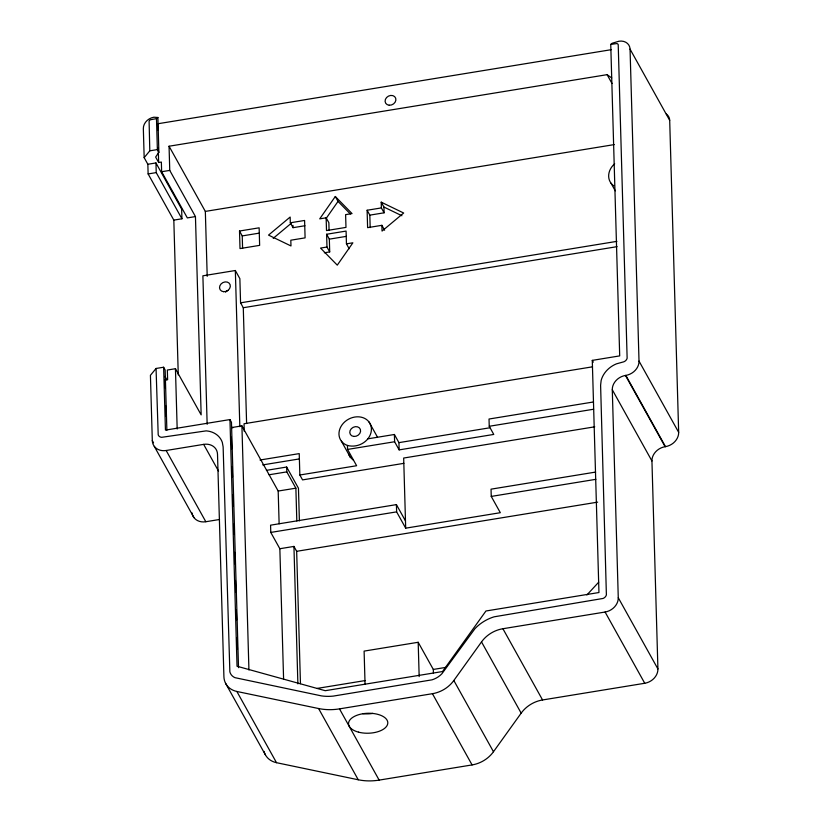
<?xml version="1.0" encoding="UTF-8"?>
<svg xmlns="http://www.w3.org/2000/svg" width="822" height="822" viewBox="0 0 822 822"><rect width="100%" height="100%" fill="white"/><g stroke="black" fill="none" stroke-linecap="round" stroke-linejoin="round"><path stroke-width="1.23" d="M178.271 374.914L173.822 220.111L148.124 173.935L147.847 164.266L144.169 157.67L143.336 128.653A11.231 9.361 -29.1 0 1 153.878 117.207L157.886 117.484L158.882 152.306L155.635 157.064L158.656 162.499L161.359 162.057L161.636 171.726L187.334 217.902L195.451 216.576L201.154 414.874L175.446 368.708L167.339 370.034L167.616 379.702L164.914 380.144L165.13 387.809M326.139 217.809L326.509 230.581L345.98 227.396L345.61 214.634L352.042 213.586L335.304 196.509L319.707 218.868L326.139 217.809L328.862 222.7L329.077 230.365M325.974 218.673L338.027 201.4L335.304 196.509M152.306 440.613A14.046 11.693 -29.1 0 0 166.167 450.497L203.65 444.373A14.046 11.693 -29.1 0 1 217.511 454.258L223.913 676.742A21.105 17.581 -29.1 0 0 236.859 691.466L318.597 708.533A55.917 46.566 -29.1 0 0 339.496 708.872L432.434 693.696A28.215 23.499 -29.1 0 0 453.826 680.503L481.517 641.91A28.215 23.499 -29.1 0 1 502.91 628.727L605.095 612.03A14.046 11.693 -29.1 0 0 618.267 597.728L612.287 389.751A14.046 11.693 -29.1 0 1 625.46 375.459L625.84 375.397A14.046 11.693 -29.1 0 0 639.013 361.094L630.053 49.135A11.231 9.361 -29.1 0 0 618.956 41.223L612.143 43.268L610.746 44.419L619.696 355.895L592.282 360.375L598.95 592.528L485.946 610.993L442.513 671.543L325.245 690.696L237.034 666.241L229.955 419.569L165.438 430.112L163.629 367.239L156.057 368.472L150.426 375.315L152.306 440.613L153.539 442.842M264.047 751.442A21.105 17.581 -29.1 0 0 276.511 762.693L358.248 779.77A55.917 46.566 -29.1 0 0 379.148 780.109L472.085 764.922A28.215 23.499 -29.1 0 0 493.477 751.74L521.169 713.147A28.215 23.499 -29.1 0 1 542.561 699.964L644.746 683.267A14.046 11.693 -29.1 0 0 657.919 668.964L651.938 460.988L612.287 389.751M347.439 445.442C355.69 447.723 365.184 444.003 369.448 436.503A16.851 14.036 -29.1 0 0 362.944 417.658A16.851 14.036 -29.1 0 0 340.935 426.587A16.851 14.036 -29.1 0 0 347.439 445.442L347.562 449.428L356.625 465.725L299.845 475.003L299.229 453.61L259.999 460.022M144.169 157.67L149.799 150.827L149.101 121.296A2.168 1.808 -29.1 0 1 150.539 119.735L156.478 118.635L157.886 117.484M586.898 594.984L598.704 582.171M273.212 238.349L290.906 223.574M610.746 44.419L616.695 43.576A2.168 1.808 -29.1 0 1 618.216 44.655L627.135 358.228A4.973 4.151 -29.1 0 1 623.826 361.803L616.479 363.838A23.108 19.245 -29.1 0 0 601.149 380.473L600.605 385.23L606.389 594.861A4.973 4.151 -29.1 0 1 603.081 598.447L494.176 616.808A37.237 31.01 -29.1 0 0 474.982 628.645L441.917 673.732A19.204 15.998 -29.1 0 1 432.012 679.835L333.27 696.1A46.916 39.076 -29.1 0 1 321.536 695.905L234.958 677.667A12.073 10.059 -29.1 0 1 229.862 671.872L223.132 446.901L222.31 442.37A23.108 19.245 -29.1 0 0 206.178 430.872L161.677 437.314A4.973 4.151 -29.1 0 1 158.204 434.838L156.057 368.472M611.219 49.69L157.547 123.803L157.721 130.051M195.451 216.576L169.753 170.401L169.055 146.224L607.098 74.658L611.722 77.946M149.799 150.827L157.372 149.594L158.882 152.306M147.847 164.266L155.954 162.941L181.652 209.117L181.929 218.786L173.822 220.111M148.124 173.935L156.231 172.61L181.929 218.786M161.636 171.726L169.753 170.401M169.055 146.224L205.336 211.408L614.26 144.6M239.51 231.023L259.136 227.817L259.639 245.367L240.014 248.573L239.51 231.023L242.233 235.914L242.593 248.45M290.32 222.793L304.592 220.46L305.096 237.866L290.813 240.199L290.978 245.953L268.527 235.102L290.156 217.039L290.32 222.793L293.033 227.684L304.931 225.742M367.105 210.247L381.387 207.915L384.1 212.806L369.828 215.138L367.105 210.247L367.609 227.653L381.881 225.32L384.604 230.211M242.233 235.914L259.403 233.109M324.341 252.786L329.704 251.912L326.981 247.021L326.611 234.26L346.083 231.074L346.452 243.846L349.165 248.737M326.611 234.26L329.334 239.151L346.37 236.366M326.981 247.021L320.549 248.08L337.277 265.146L352.885 242.798L346.452 243.846M246.61 423.546L243.281 307.726L240.569 302.835L239.87 278.658L235.339 270.51L202.89 275.812L207.154 424.316M240.569 302.835L616.921 241.349M243.281 307.726L617.106 246.651M592.518 366.818L244.042 423.751L244.257 431.324M231.855 427.522L241.915 425.878L278.185 491.042L279.131 523.82M367.753 438.845L394.396 434.489L398.937 442.637L399.143 449.891L493.765 434.427L489.234 426.279L489.028 419.025L593.412 401.979M347.562 449.428L394.611 441.743L399.143 449.891M489.234 426.279L593.618 409.233M262.711 464.913L299.424 458.912M398.937 442.637L489.778 427.789M266.431 470.348L286.662 467.04L298.458 488.227L299.393 520.871M269.123 474.767L286.806 471.879L295.879 488.176L296.814 520.932M594.758 426.813L403.674 458.039L405.688 528.166L500.321 512.702L491.248 496.416L491.042 489.162L595.621 472.075M403.869 463.341L302.568 479.894L299.845 475.003M192.029 512.887A14.046 11.693 -29.1 0 0 205.819 521.734L219.556 519.483M651.938 460.988A14.046 11.693 -29.1 0 1 665.111 446.695L665.491 446.634A14.046 11.693 -29.1 0 0 678.664 432.331L669.694 120.372A11.231 9.361 -29.1 0 0 666.334 114.042M405.482 520.912L396.41 504.616L270.572 525.176L270.777 532.43L279.85 548.726L283.59 678.982M270.777 532.43L396.625 511.87L405.688 528.166M491.248 496.416L595.837 479.329M279.85 548.726L293.937 546.424L296.66 551.315L300.462 683.688M296.66 551.315L597.645 502.139M433.41 673.249L433.307 669.437L418.182 642.28L364.105 651.106L365.06 684.151M317.117 688.415L365.287 680.544M433.307 669.437L445.956 667.372M278.185 491.042L295.879 488.176M381.387 207.915L381.213 202.161L403.674 213.021L382.045 231.074L381.881 225.32M381.213 202.161L383.936 207.052L401.907 215.734M341.356 441.095L350.419 457.392L353.09 459.971M338.027 201.4L350.357 213.977M630.053 49.135L669.694 120.372M607.098 74.658L612.02 83.495M611.044 183.224L615.277 190.827M639.013 361.094L678.664 432.331M625.84 375.397L665.491 446.634M625.46 375.459L665.111 446.695M592.282 360.375L593.289 362.183M618.267 597.728L657.919 668.964M605.095 612.03L644.746 683.267M502.91 628.727L542.561 699.964M369.037 421.994L377.504 437.201M481.517 641.91L521.169 713.147M453.826 680.503L493.477 751.74M432.434 693.696L472.085 764.922M229.955 419.569L231.465 422.282L238.514 667.669M163.629 367.239L165.14 369.951L166.876 430.266M203.65 444.373L218.518 471.088M164.986 376.414L166.825 379.713M339.496 708.872L379.148 780.109M318.597 708.533L358.248 779.77M166.167 450.497L205.819 521.734M154.289 446.367L193.941 517.593M236.859 691.466L276.511 762.693M225.639 683.421L265.29 754.658M418.182 642.28L419.169 676.588M394.396 434.489L394.611 441.743M396.41 504.616L396.625 511.87M383.936 207.052L384.1 212.806M369.828 215.138L370.188 227.571M329.334 239.151L329.704 251.912M292.971 225.382L293.033 227.684M293.937 546.424L297.883 683.883M286.662 467.04L286.806 471.879M241.915 425.878L248.932 669.992M235.339 270.51L239.829 426.7M231.372 437.314L231.701 448.822M232.215 466.711L232.513 476.935M233.027 494.834L233.356 506.331M233.869 524.231L234.167 534.454M234.681 552.343L235.01 563.851M235.493 580.466L235.822 591.963M236.335 609.852L236.623 620.076M237.137 637.975L237.476 649.472M205.336 211.408L207.206 276.315M175.446 368.708L177.182 429.012M158.225 147.518L158.656 162.499M165.643 405.698L165.941 415.922M156.478 118.635L157.372 149.594M155.954 162.941L156.231 172.61M225.547 292.139A5.62 4.675 -29.1 0 1 227.941 290.485M231.691 427.255A5.62 4.675 -29.1 0 1 232.832 427.841M613.705 185.813A16.851 14.036 -29.1 0 1 614.671 163.784M372.88 713.404A19.656 9.987 -1.6 0 1 362.708 713.671M350.419 457.392A16.851 14.036 -29.1 0 1 348.703 454.155M353.933 436.451A5.62 4.675 -29.1 0 0 360.385 429.444A5.62 4.675 -29.1 0 0 351.271 428.755A5.62 4.675 -29.1 0 0 353.933 436.451M223.666 291.687A5.62 4.675 -29.1 0 0 230.119 284.679A5.62 4.675 -29.1 0 0 221.015 283.991A5.62 4.675 -29.1 0 0 223.666 291.687M358.505 732.145A19.656 9.987 -1.6 0 0 387.799 722.713A19.656 9.987 -1.6 0 0 358.135 714.863A19.656 9.987 -1.6 0 0 358.505 732.145M389.238 105.226A5.62 4.675 -29.1 0 0 395.69 98.219A5.62 4.675 -29.1 0 0 386.576 97.53A5.62 4.675 -29.1 0 0 389.238 105.226"/></g></svg>
